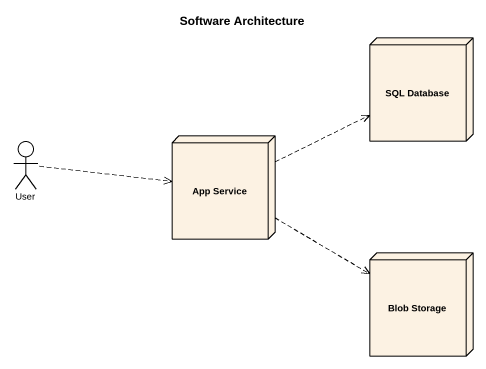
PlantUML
@startuml
title Software Architecture
node "SQL Database" as SQL_Database
actor User
node "App Service" as App_Service
node "Blob Storage" as Blob_Storage
User .right.> App_Service
App_Service .right.> SQL_Database
App_Service .right.> Blob_Storage
@enduml
